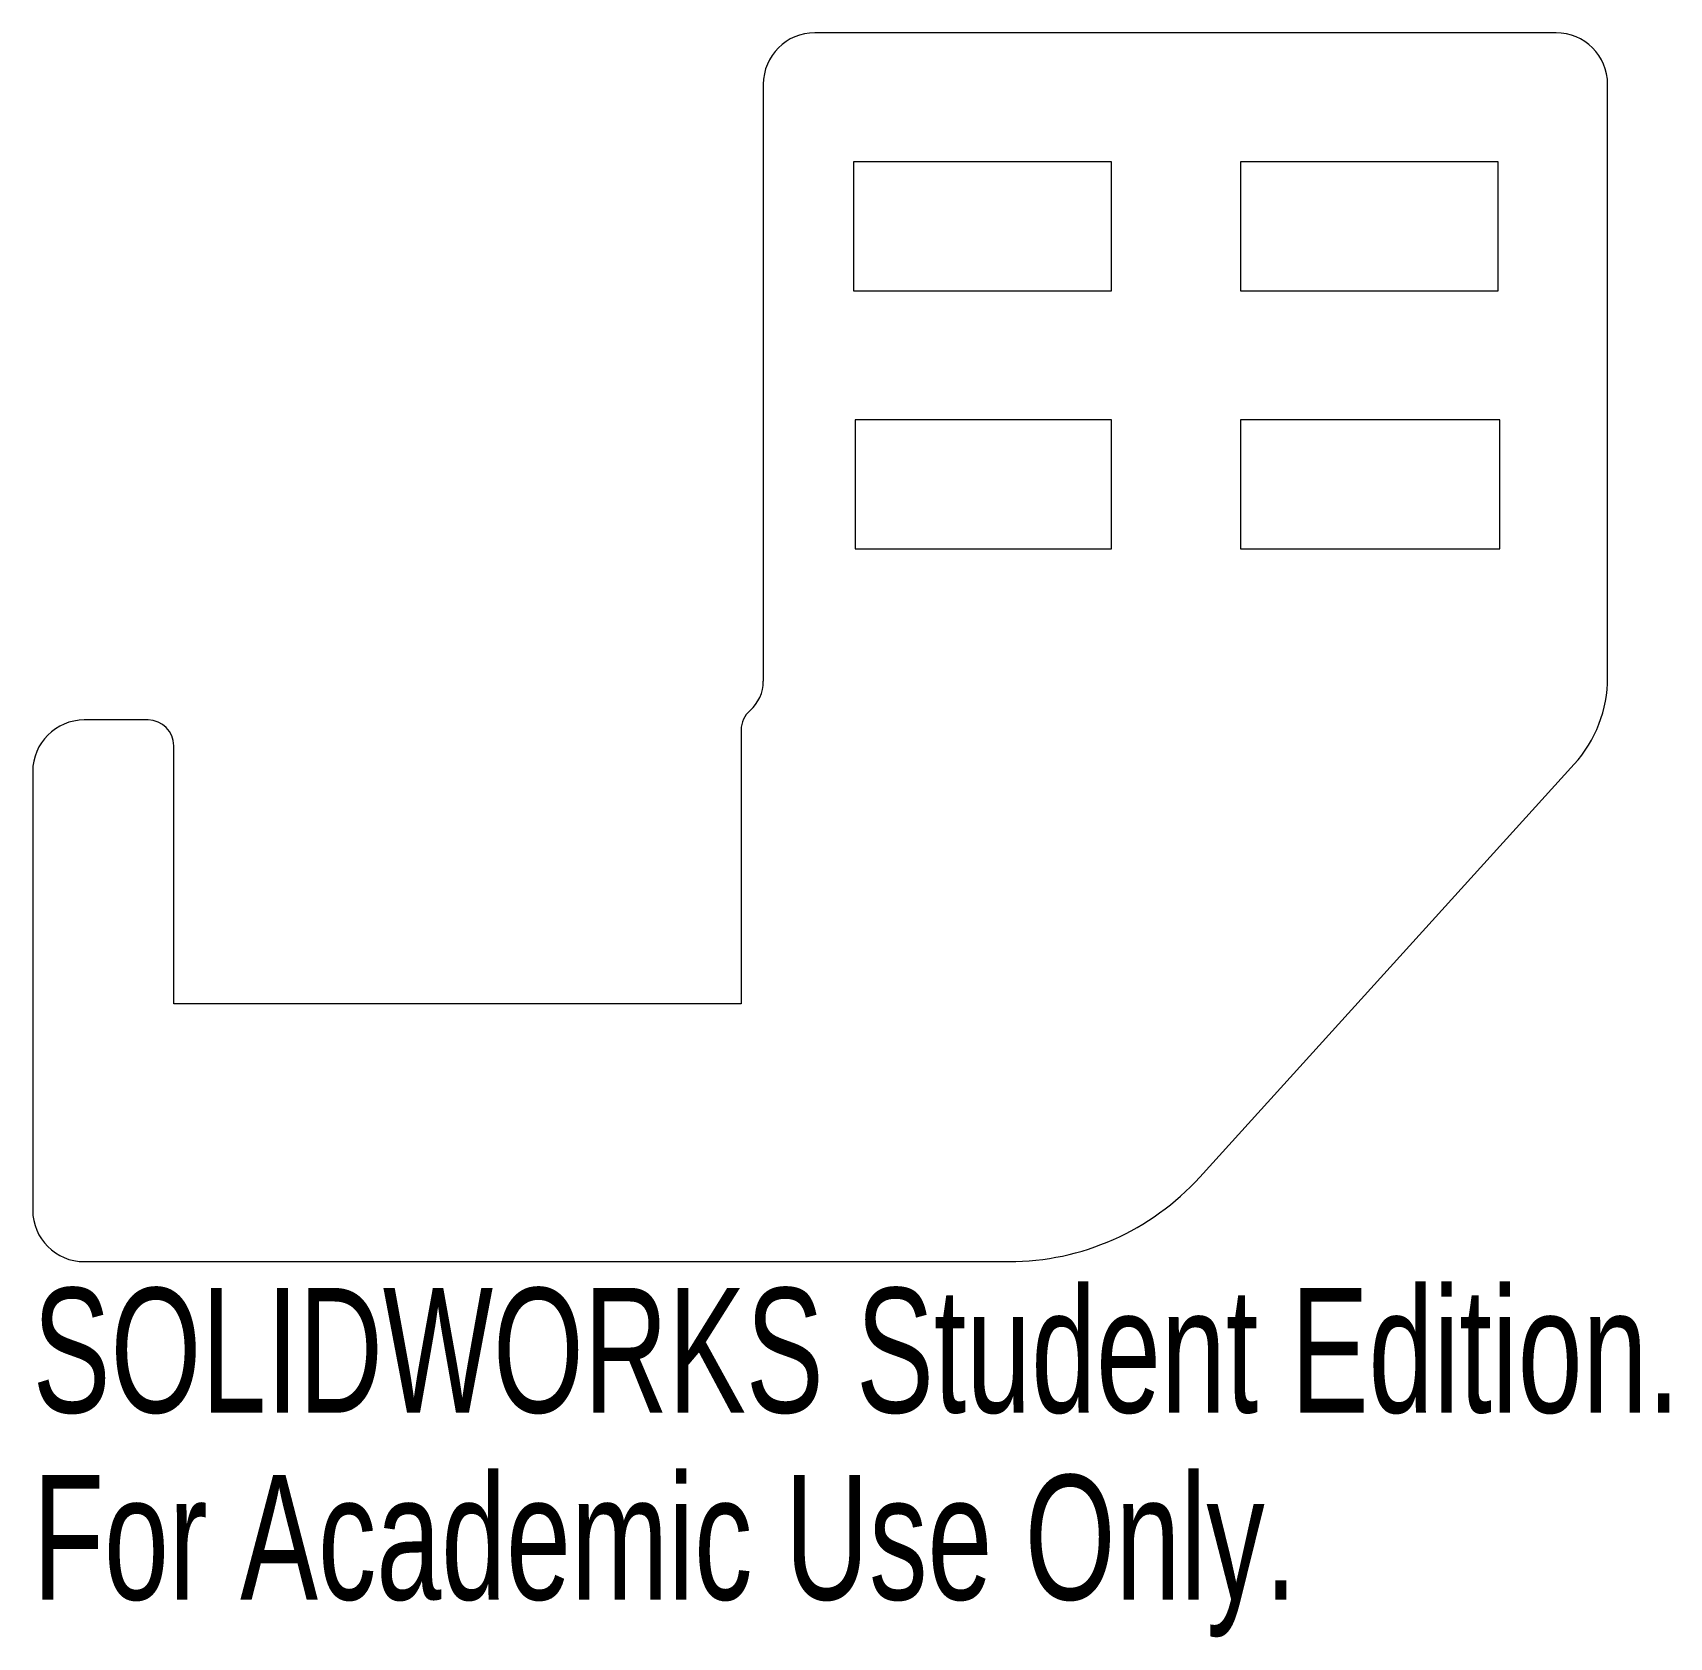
# Model space of a CAD drawing. Header units: millimetres. Extents: x -16.1 to 47.4, y -29.7 to 32.5.
import ezdxf

# ---------------------------------------------------------------- set-up
doc = ezdxf.new("R2010")
doc.units = ezdxf.units.MM
doc.styles.add('SLDTEXTSTYLE0', font='TXT', dxfattribs={"width": 0.7})

msp = doc.modelspace()

# ---------------------------------------------------------------- linework, layer by layer
at = {"color": 7, "linetype": 'Continuous', "lineweight": 15}
for p, q in [((43, 32.5), (14.26, 32.5)), ((12.26, 30.5), (12.26, 7.356)), ((45, 7.5), (45, 30.5)), ((25.76, 27.5), (15.76, 27.5)), ((15.76, 27.5), (15.76, 22.5)), ((25.76, 22.5), (25.76, 27.5)), ((40.76, 27.5), (30.76, 27.5)), ((30.76, 27.5), (30.76, 22.5)), ((40.76, 22.5), (40.76, 27.5)), ((15.76, 22.5), (25.76, 22.5)), ((30.76, 22.5), (40.76, 22.5)), ((25.76, 17.495), (15.824, 17.495)), ((15.824, 17.495), (15.824, 12.495)), ((25.76, 12.495), (25.76, 17.495)), ((40.824, 17.495), (30.76, 17.495)), ((30.76, 17.495), (30.76, 12.495)), ((40.824, 12.495), (40.824, 17.495)), ((15.824, 12.495), (25.76, 12.495)), ((30.76, 12.495), (40.824, 12.495)), ((-11.6, 5.856), (-14.071, 5.856)), ((11.4, 5.469), (11.4, -5.144)), ((-10.6, -5.144), (-10.6, 4.856)), ((-16.071, 3.856), (-16.071, -13.144)), ((29.189, -11.862), (43.704, 4.141)), ((11.4, -5.144), (-10.6, -5.144)), ((-14.071, -15.144), (21.782, -15.144))]:
    msp.add_line(p, q, dxfattribs=at)
for centre, radius, start, end in [((14.26, 30.5), 2, 90, 180), ((43, 30.5), 2, 0, 90), ((10.76, 7.356), 1.5, 310.99552, 0), ((40, 7.5), 5, 317.79213, 0), ((-14.071, 3.856), 2, 90, 180), ((-11.6, 4.856), 1, 0, 90), ((12.4, 5.469), 1, 130.99552, 180), ((21.782, -5.144), 10, 270, 317.79213), ((-14.071, -13.144), 2, 180, 270)]:
    msp.add_arc(centre, radius, start, end, dxfattribs=at)

# ---------------------------------------------------------------- texts
at = {"color": 7, "linetype": 'Continuous', "char_height": 4.83362, "attachment_point": 1, "style": 'SLDTEXTSTYLE0'}
for s, insert in [('SOLIDWORKS Student Edition.', (-16.071, -16.163)), ('For Academic Use Only.', (-16.071, -23.414))]:
    msp.add_mtext(s, dxfattribs=dict(at, insert=insert))

doc.saveas('drawing.dxf')
